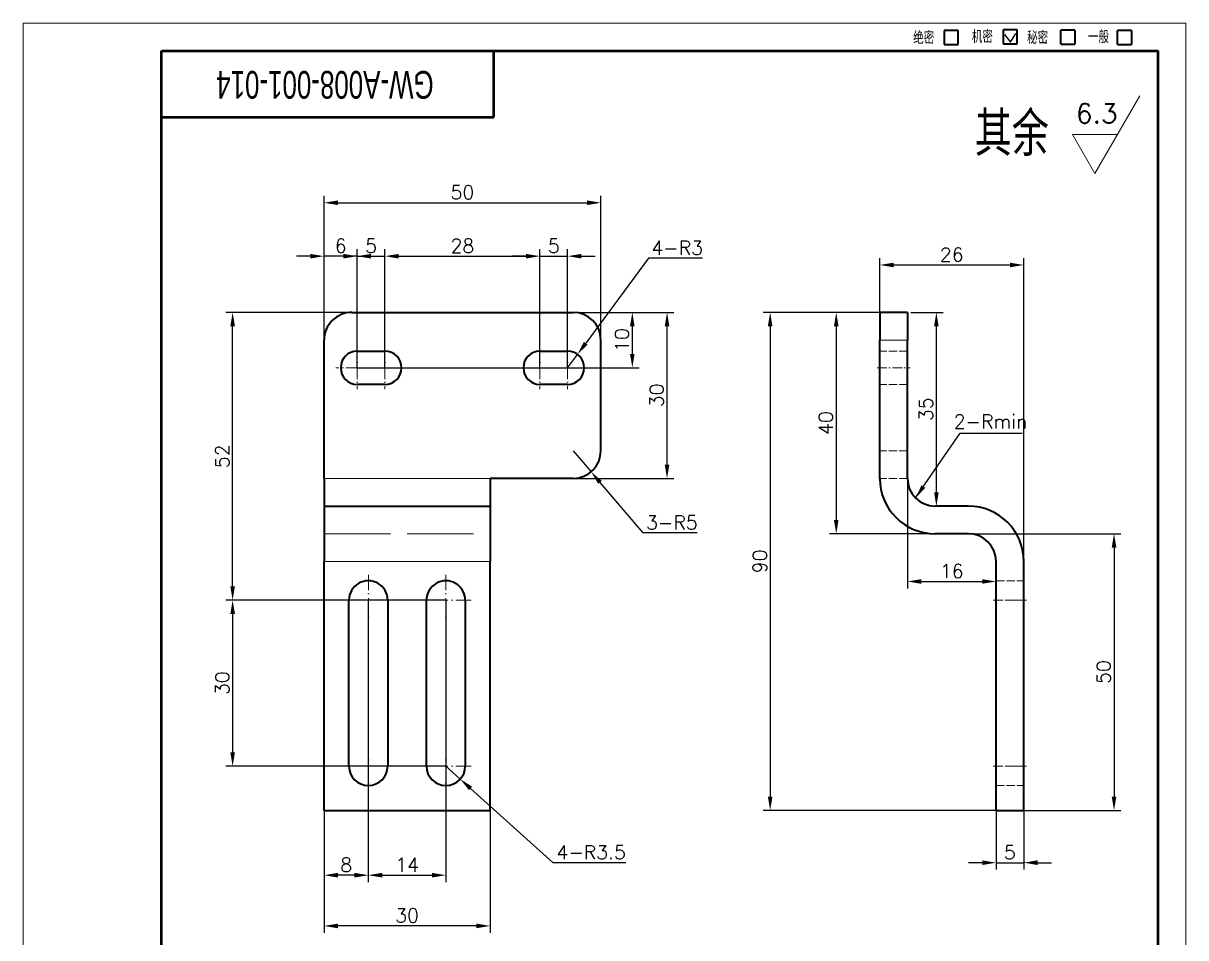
# Model space of a CAD drawing. Header units: millimetres. Extents: x -13336 to 61423, y -27528 to -3175.
# Drawn here: x -5891 to -5681, y -6642.1 to -6476.8 of the extents above; entities that cross this region are included whole.
import ezdxf
from ezdxf.enums import TextEntityAlignment as Align

# ---------------------------------------------------------------- set-up
doc = ezdxf.new("R2010")
doc.units = ezdxf.units.MM
for name, pattern in [('CENTER2', [28.575, 19.05, -3.175, 3.175, -3.175]), ('DASHDOT', [18.5, 12, -3, 0.5, -3]), ('DASHED', [15, 12, -3])]:
    doc.linetypes.add(name, pattern=pattern)
for name, color, linetype, lineweight in [('09图框', 4, 'Continuous', 15), ('中心线', 1, 'CENTER2', 15), ('剖面线', 6, 'Continuous', 15), ('文字', 3, 'Continuous', 15), ('轮廓线', 7, 'Continuous', 50)]:
    doc.layers.add(name, color=color, linetype=linetype, lineweight=lineweight)
doc.layers.add('DIM', color=2, linetype='Continuous')
doc.layers.add('标注', color=3, linetype='Continuous')
doc.styles.get("Standard").update_dxf_attribs({"font": 'txt', "bigfont": 'gbcbig.shx'})
doc.styles.add('汉字 5号', font='FSGB2312.ttf', dxfattribs={"width": 0.7, "height": 5})
doc.styles.add('汉字3.5号', font='FSGB2312.ttf', dxfattribs={"width": 0.7, "height": 3.5})
doc.styles.add('汉字7号', font='', dxfattribs={"width": 0.7, "height": 7})
doc.styles.get('汉字7号').set_extended_font_data('SimSun')
doc.dimstyles.new('1：1', dxfattribs={"dimtxt": 2.5, "dimasz": 2.5, "dimexe": 1.25, "dimexo": 0, "dimtad": 1, "dimdsep": 46, "dimtxsty": 'Standard', "dimcen": 2.5, "dimclrd": 3, "dimclre": 3, "dimclrt": 1, "dimadec": 0, "dimazin": 0, "dimtfac": 1, "dimtmove": 0, "dimatfit": 3, "dimfxl": 0, "dimarcsym": 0})
doc.dimstyles.new('1：1$4', dxfattribs={"dimtxt": 2.5, "dimasz": 2.5, "dimexe": 1.25, "dimexo": 0, "dimtad": 1, "dimtoh": 1, "dimdsep": 46, "dimtxsty": 'Standard', "dimcen": 2.5, "dimclrd": 3, "dimclre": 3, "dimclrt": 1, "dimadec": 0, "dimazin": 0, "dimtfac": 1, "dimtmove": 0, "dimatfit": 3, "dimfxl": 0, "dimarcsym": 0})
doc.dimstyles.new('ISO-25', dxfattribs={"dimtxt": 2.5, "dimasz": 2.5, "dimexe": 1.25, "dimexo": 0.625, "dimtad": 1, "dimtxsty": 'Standard', "dimcen": 2.5, "dimadec": 0, "dimazin": 0, "dimtfac": 1, "dimtmove": 0, "dimatfit": 3, "dimfxl": 0, "dimarcsym": 0})

# ---------------------------------------------------------------- blocks, each defined once
blk = doc.blocks.new('A4图框')
at = {"layer": '09图框', "lineweight": 15}
for p, q in [((62778.17, 8358.17), (62778.17, 8655.17)), ((62988.17, 8655.17), (62778.17, 8655.17)), ((62778.17, 8655.17), (62778.17, 8358.17)), ((62988.17, 8358.17), (62988.17, 8655.17)), ((62988.17, 8358.17), (62988.17, 8655.17)), ((62988.17, 8655.17), (62988.17, 8358.17))]:
    blk.add_line(p, q, dxfattribs=at)
at = {"layer": '09图框', "linetype": 'ByBlock', "lineweight": 15}
for p, q in [((62778.17, 8655.17), (62778.17, 8358.17)), ((62988.17, 8655.17), (62988.17, 8358.17))]:
    blk.add_line(p, q, dxfattribs=at)
at = {"layer": '中心线', "color": 0, "linetype": 'Continuous', "lineweight": 50}
for p, q in [((62803.17, 8650.17), (62983.17, 8650.17)), ((62803.17, 8638.17), (62863.17, 8638.17))]:
    blk.add_line(p, q, dxfattribs=at)
at = {"layer": '轮廓线', "color": 0, "linetype": 'ByBlock', "lineweight": 50}
for p, q in [((62803.17, 8363.17), (62803.17, 8650.17)), ((62863.17, 8638.17), (62863.17, 8650.17))]:
    blk.add_line(p, q, dxfattribs=at)
at = {"layer": '轮廓线', "color": 0, "lineweight": 50}
blk.add_line((62983.17, 8363.17), (62983.17, 8650.17), dxfattribs=at)
blk = doc.blocks.new('*D249')
at = {"layer": 'Defpoints', "color": 0, "transparency": 16777216}
for p in [(-5736.23, -6529.07), (-5744.09, -6569.07), (-5726.23, -6569.07)]:
    blk.add_point(p, dxfattribs=at)
at = {"layer": 'DIM', "color": 3, "lineweight": -2, "transparency": 16777216}
for p, q in [((-5736.23, -6529.07), (-5745.34, -6529.07)), ((-5744.09, -6531.57), (-5744.09, -6566.57)), ((-5726.23, -6569.07), (-5745.34, -6569.07))]:
    blk.add_line(p, q, dxfattribs=at)
at = {"layer": 'DIM', "color": 3, "transparency": 16777216}
for points in [[(-5744.51, -6531.57), (-5743.68, -6531.57), (-5744.09, -6529.07)], [(-5744.51, -6566.57), (-5743.68, -6566.57), (-5744.09, -6569.07)]]:
    blk.add_solid(points, dxfattribs=at)
at = {"layer": 'DIM', "color": 1, "transparency": 16777216, "insert": (-5745.97, -6549.07), "char_height": 2.5, "attachment_point": 5, "rotation": 90}
blk.add_mtext('40', dxfattribs=at)
blk = doc.blocks.new('*D250')
at = {"layer": 'Defpoints', "color": 0, "transparency": 16777216}
for p in [(-5710.23, -6520.5), (-5736.23, -6559.07), (-5710.23, -6577.57)]:
    blk.add_point(p, dxfattribs=at)
at = {"layer": 'DIM', "color": 3, "lineweight": -2, "transparency": 16777216}
for p, q in [((-5736.23, -6559.07), (-5736.23, -6519.25)), ((-5710.23, -6577.57), (-5710.23, -6519.25)), ((-5733.73, -6520.5), (-5712.73, -6520.5))]:
    blk.add_line(p, q, dxfattribs=at)
at = {"layer": 'DIM', "color": 3, "transparency": 16777216}
for points in [[(-5733.73, -6520.09), (-5733.73, -6520.92), (-5736.23, -6520.5)], [(-5712.73, -6520.09), (-5712.73, -6520.92), (-5710.23, -6520.5)]]:
    blk.add_solid(points, dxfattribs=at)
at = {"layer": 'DIM', "color": 1, "transparency": 16777216, "insert": (-5723.23, -6518.63), "char_height": 2.5, "attachment_point": 5}
blk.add_mtext('26', dxfattribs=at)
blk = doc.blocks.new('*D251')
at = {"layer": 'Defpoints', "color": 0, "transparency": 16777216}
for p in [(-5731.23, -6529.07), (-5756.03, -6619.07), (-5715.23, -6619.07)]:
    blk.add_point(p, dxfattribs=at)
at = {"layer": 'DIM', "color": 3, "lineweight": -2, "transparency": 16777216}
for p, q in [((-5731.23, -6529.07), (-5757.28, -6529.07)), ((-5756.03, -6531.57), (-5756.03, -6616.57)), ((-5715.23, -6619.07), (-5757.28, -6619.07))]:
    blk.add_line(p, q, dxfattribs=at)
at = {"layer": 'DIM', "color": 3, "transparency": 16777216}
for points in [[(-5756.45, -6531.57), (-5755.62, -6531.57), (-5756.03, -6529.07)], [(-5756.45, -6616.57), (-5755.62, -6616.57), (-5756.03, -6619.07)]]:
    blk.add_solid(points, dxfattribs=at)
at = {"layer": 'DIM', "color": 1, "transparency": 16777216, "insert": (-5757.91, -6574.07), "char_height": 2.5, "attachment_point": 5, "rotation": 90}
blk.add_mtext('90', dxfattribs=at)
blk = doc.blocks.new('*D252')
at = {"layer": 'Defpoints', "color": 0, "transparency": 16777216}
for p in [(-5786.62, -6509.26), (-5836.62, -6534.07), (-5786.62, -6534.07)]:
    blk.add_point(p, dxfattribs=at)
at = {"layer": 'DIM', "color": 3, "lineweight": -2, "transparency": 16777216}
for p, q in [((-5836.62, -6534.07), (-5836.62, -6508.01)), ((-5834.12, -6509.26), (-5789.12, -6509.26)), ((-5786.62, -6534.07), (-5786.62, -6508.01))]:
    blk.add_line(p, q, dxfattribs=at)
at = {"layer": 'DIM', "color": 3, "transparency": 16777216}
for points in [[(-5834.12, -6508.84), (-5834.12, -6509.67), (-5836.62, -6509.26)], [(-5789.12, -6508.84), (-5789.12, -6509.67), (-5786.62, -6509.26)]]:
    blk.add_solid(points, dxfattribs=at)
at = {"layer": 'DIM', "color": 1, "transparency": 16777216, "insert": (-5811.62, -6507.38), "char_height": 2.5, "attachment_point": 5}
blk.add_mtext('50', dxfattribs=at)
blk = doc.blocks.new('*D253')
at = {"layer": 'Defpoints', "color": 0, "transparency": 16777216}
for p in [(-5836.62, -6518.91), (-5836.62, -6539.07), (-5830.62, -6539.07)]:
    blk.add_point(p, dxfattribs=at)
at = {"layer": 'DIM', "color": 3, "lineweight": -2, "transparency": 16777216}
for p, q in [((-5836.62, -6539.07), (-5836.62, -6517.66)), ((-5830.62, -6539.07), (-5830.62, -6517.66)), ((-5839.12, -6518.91), (-5841.62, -6518.91)), ((-5830.62, -6518.91), (-5836.62, -6518.91)), ((-5828.12, -6518.91), (-5825.62, -6518.91))]:
    blk.add_line(p, q, dxfattribs=at)
at = {"layer": 'DIM', "color": 3, "transparency": 16777216}
for points in [[(-5839.12, -6518.5), (-5839.12, -6519.33), (-5836.62, -6518.91)], [(-5828.12, -6518.5), (-5828.12, -6519.33), (-5830.62, -6518.91)]]:
    blk.add_solid(points, dxfattribs=at)
at = {"layer": 'DIM', "color": 1, "transparency": 16777216, "insert": (-5833.62, -6517.04), "char_height": 2.5, "attachment_point": 5}
blk.add_mtext('6', dxfattribs=at)
blk = doc.blocks.new('*D254')
at = {"layer": 'Defpoints', "color": 0, "transparency": 16777216}
for p in [(-5825.62, -6518.91), (-5830.62, -6539.07), (-5825.62, -6539.07)]:
    blk.add_point(p, dxfattribs=at)
at = {"layer": 'DIM', "color": 3, "lineweight": -2, "transparency": 16777216}
for p, q in [((-5830.62, -6539.07), (-5830.62, -6517.66)), ((-5825.62, -6539.07), (-5825.62, -6517.66)), ((-5833.12, -6518.91), (-5835.62, -6518.91)), ((-5830.62, -6518.91), (-5825.62, -6518.91)), ((-5823.12, -6518.91), (-5820.62, -6518.91))]:
    blk.add_line(p, q, dxfattribs=at)
at = {"layer": 'DIM', "color": 3, "transparency": 16777216}
for points in [[(-5833.12, -6518.5), (-5833.12, -6519.33), (-5830.62, -6518.91)], [(-5823.12, -6518.5), (-5823.12, -6519.33), (-5825.62, -6518.91)]]:
    blk.add_solid(points, dxfattribs=at)
at = {"layer": 'DIM', "color": 1, "transparency": 16777216, "insert": (-5828.12, -6517.04), "char_height": 2.5, "attachment_point": 5}
blk.add_mtext('5', dxfattribs=at)
blk = doc.blocks.new('*D255')
at = {"layer": 'Defpoints', "color": 0, "transparency": 16777216}
for p in [(-5797.62, -6518.91), (-5825.62, -6539.07), (-5797.62, -6539.07)]:
    blk.add_point(p, dxfattribs=at)
at = {"layer": 'DIM', "color": 3, "lineweight": -2, "transparency": 16777216}
for p, q in [((-5825.62, -6539.07), (-5825.62, -6517.66)), ((-5797.62, -6539.07), (-5797.62, -6517.66)), ((-5823.12, -6518.91), (-5800.12, -6518.91))]:
    blk.add_line(p, q, dxfattribs=at)
at = {"layer": 'DIM', "color": 3, "transparency": 16777216}
for points in [[(-5823.12, -6518.5), (-5823.12, -6519.33), (-5825.62, -6518.91)], [(-5800.12, -6518.5), (-5800.12, -6519.33), (-5797.62, -6518.91)]]:
    blk.add_solid(points, dxfattribs=at)
at = {"layer": 'DIM', "color": 1, "transparency": 16777216, "insert": (-5811.62, -6517.04), "char_height": 2.5, "attachment_point": 5}
blk.add_mtext('28', dxfattribs=at)
blk = doc.blocks.new('*D256')
at = {"layer": 'Defpoints', "color": 0, "transparency": 16777216}
for p in [(-5792.62, -6518.91), (-5797.62, -6539.07), (-5792.62, -6539.07)]:
    blk.add_point(p, dxfattribs=at)
at = {"layer": 'DIM', "color": 3, "lineweight": -2, "transparency": 16777216}
for p, q in [((-5797.62, -6539.07), (-5797.62, -6517.66)), ((-5792.62, -6539.07), (-5792.62, -6517.66)), ((-5800.12, -6518.91), (-5802.62, -6518.91)), ((-5797.62, -6518.91), (-5792.62, -6518.91)), ((-5790.12, -6518.91), (-5787.62, -6518.91))]:
    blk.add_line(p, q, dxfattribs=at)
at = {"layer": 'DIM', "color": 3, "transparency": 16777216}
for points in [[(-5800.12, -6518.5), (-5800.12, -6519.33), (-5797.62, -6518.91)], [(-5790.12, -6518.5), (-5790.12, -6519.33), (-5792.62, -6518.91)]]:
    blk.add_solid(points, dxfattribs=at)
at = {"layer": 'DIM', "color": 1, "transparency": 16777216, "insert": (-5795.12, -6517.04), "char_height": 2.5, "attachment_point": 5}
blk.add_mtext('5', dxfattribs=at)
blk = doc.blocks.new('*D257')
at = {"layer": 'Defpoints', "color": 0, "transparency": 16777216}
for p in [(-5830.62, -6529.07), (-5830.62, -6539.07), (-5780.93, -6539.07)]:
    blk.add_point(p, dxfattribs=at)
at = {"layer": 'DIM', "color": 3, "lineweight": -2, "transparency": 16777216}
for p, q in [((-5830.62, -6529.07), (-5779.68, -6529.07)), ((-5780.93, -6531.57), (-5780.93, -6536.57)), ((-5830.62, -6539.07), (-5779.68, -6539.07))]:
    blk.add_line(p, q, dxfattribs=at)
at = {"layer": 'DIM', "color": 3, "transparency": 16777216}
for points in [[(-5781.35, -6531.57), (-5780.52, -6531.57), (-5780.93, -6529.07)], [(-5781.35, -6536.57), (-5780.52, -6536.57), (-5780.93, -6539.07)]]:
    blk.add_solid(points, dxfattribs=at)
at = {"layer": 'DIM', "color": 1, "transparency": 16777216, "insert": (-5782.81, -6534.07), "char_height": 2.5, "attachment_point": 5, "rotation": 90}
blk.add_mtext('10', dxfattribs=at)
blk = doc.blocks.new('*D258')
at = {"layer": 'Defpoints', "color": 0, "transparency": 16777216}
for p in [(-5791.62, -6529.07), (-5774.66, -6529.07), (-5806.62, -6559.07)]:
    blk.add_point(p, dxfattribs=at)
at = {"layer": 'DIM', "color": 3, "lineweight": -2, "transparency": 16777216}
for p, q in [((-5791.62, -6529.07), (-5773.41, -6529.07)), ((-5774.66, -6556.57), (-5774.66, -6531.57)), ((-5806.62, -6559.07), (-5773.41, -6559.07))]:
    blk.add_line(p, q, dxfattribs=at)
at = {"layer": 'DIM', "color": 3, "transparency": 16777216}
for points in [[(-5775.08, -6531.57), (-5774.24, -6531.57), (-5774.66, -6529.07)], [(-5775.08, -6556.57), (-5774.24, -6556.57), (-5774.66, -6559.07)]]:
    blk.add_solid(points, dxfattribs=at)
at = {"layer": 'DIM', "color": 1, "transparency": 16777216, "insert": (-5776.54, -6544.07), "char_height": 2.5, "attachment_point": 5, "rotation": 90}
blk.add_mtext('30', dxfattribs=at)
blk = doc.blocks.new('*D259')
at = {"layer": 'Defpoints', "color": 0, "transparency": 16777216}
for p in [(-5853.13, -6529.07), (-5797.62, -6529.07), (-5814.62, -6581.07)]:
    blk.add_point(p, dxfattribs=at)
at = {"layer": 'DIM', "color": 3, "lineweight": -2, "transparency": 16777216}
for p, q in [((-5797.62, -6529.07), (-5854.38, -6529.07)), ((-5853.13, -6578.57), (-5853.13, -6531.57)), ((-5814.62, -6581.07), (-5854.38, -6581.07))]:
    blk.add_line(p, q, dxfattribs=at)
at = {"layer": 'DIM', "color": 3, "transparency": 16777216}
for points in [[(-5853.55, -6531.57), (-5852.71, -6531.57), (-5853.13, -6529.07)], [(-5853.55, -6578.57), (-5852.71, -6578.57), (-5853.13, -6581.07)]]:
    blk.add_solid(points, dxfattribs=at)
at = {"layer": 'DIM', "color": 1, "transparency": 16777216, "insert": (-5855, -6555.07), "char_height": 2.5, "attachment_point": 5, "rotation": 90}
blk.add_mtext('52', dxfattribs=at)
blk = doc.blocks.new('*D260')
at = {"layer": 'Defpoints', "color": 0, "transparency": 16777216}
for p in [(-5814.62, -6581.07), (-5853.13, -6611.07), (-5814.62, -6611.07)]:
    blk.add_point(p, dxfattribs=at)
at = {"layer": 'DIM', "color": 3, "lineweight": -2, "transparency": 16777216}
for p, q in [((-5814.62, -6581.07), (-5854.38, -6581.07)), ((-5853.13, -6583.57), (-5853.13, -6608.57)), ((-5814.62, -6611.07), (-5854.38, -6611.07))]:
    blk.add_line(p, q, dxfattribs=at)
at = {"layer": 'DIM', "color": 3, "transparency": 16777216}
for points in [[(-5853.55, -6583.57), (-5852.71, -6583.57), (-5853.13, -6581.07)], [(-5853.55, -6608.57), (-5852.71, -6608.57), (-5853.13, -6611.07)]]:
    blk.add_solid(points, dxfattribs=at)
at = {"layer": 'DIM', "color": 1, "transparency": 16777216, "insert": (-5855, -6596.07), "char_height": 2.5, "attachment_point": 5, "rotation": 90}
blk.add_mtext('30', dxfattribs=at)
blk = doc.blocks.new('*D261')
at = {"layer": 'Defpoints', "color": 0, "transparency": 16777216}
for p in [(-5836.62, -6581.07), (-5828.62, -6581.07), (-5836.62, -6630.78)]:
    blk.add_point(p, dxfattribs=at)
at = {"layer": 'DIM', "color": 3, "lineweight": -2, "transparency": 16777216}
for p, q in [((-5836.62, -6581.07), (-5836.62, -6632.03)), ((-5828.62, -6581.07), (-5828.62, -6632.03)), ((-5831.12, -6630.78), (-5834.12, -6630.78))]:
    blk.add_line(p, q, dxfattribs=at)
at = {"layer": 'DIM', "color": 3, "transparency": 16777216}
for points in [[(-5834.12, -6630.36), (-5834.12, -6631.2), (-5836.62, -6630.78)], [(-5831.12, -6630.36), (-5831.12, -6631.2), (-5828.62, -6630.78)]]:
    blk.add_solid(points, dxfattribs=at)
at = {"layer": 'DIM', "color": 1, "transparency": 16777216, "insert": (-5832.62, -6628.91), "char_height": 2.5, "attachment_point": 5}
blk.add_mtext('8', dxfattribs=at)
blk = doc.blocks.new('*D262')
at = {"layer": 'Defpoints', "color": 0, "transparency": 16777216}
for p in [(-5828.62, -6581.07), (-5814.62, -6581.07), (-5814.62, -6630.78)]:
    blk.add_point(p, dxfattribs=at)
at = {"layer": 'DIM', "color": 3, "lineweight": -2, "transparency": 16777216}
for p, q in [((-5828.62, -6581.07), (-5828.62, -6632.03)), ((-5814.62, -6581.07), (-5814.62, -6632.03)), ((-5826.12, -6630.78), (-5817.12, -6630.78))]:
    blk.add_line(p, q, dxfattribs=at)
at = {"layer": 'DIM', "color": 3, "transparency": 16777216}
for points in [[(-5826.12, -6630.36), (-5826.12, -6631.2), (-5828.62, -6630.78)], [(-5817.12, -6630.36), (-5817.12, -6631.2), (-5814.62, -6630.78)]]:
    blk.add_solid(points, dxfattribs=at)
at = {"layer": 'DIM', "color": 1, "transparency": 16777216, "insert": (-5821.62, -6628.91), "char_height": 2.5, "attachment_point": 5}
blk.add_mtext('14', dxfattribs=at)
blk = doc.blocks.new('*D263')
at = {"layer": 'Defpoints', "color": 0, "transparency": 16777216}
for p in [(-5836.62, -6619.07), (-5806.62, -6619.07), (-5836.62, -6639.95)]:
    blk.add_point(p, dxfattribs=at)
at = {"layer": 'DIM', "color": 3, "lineweight": -2, "transparency": 16777216}
for p, q in [((-5836.62, -6619.07), (-5836.62, -6641.2)), ((-5806.62, -6619.07), (-5806.62, -6641.2)), ((-5809.12, -6639.95), (-5834.12, -6639.95))]:
    blk.add_line(p, q, dxfattribs=at)
at = {"layer": 'DIM', "color": 3, "transparency": 16777216}
for points in [[(-5834.12, -6639.53), (-5834.12, -6640.37), (-5836.62, -6639.95)], [(-5809.12, -6639.53), (-5809.12, -6640.37), (-5806.62, -6639.95)]]:
    blk.add_solid(points, dxfattribs=at)
at = {"layer": 'DIM', "color": 1, "transparency": 16777216, "insert": (-5821.62, -6638.07), "char_height": 2.5, "attachment_point": 5}
blk.add_mtext('30', dxfattribs=at)
blk = doc.blocks.new('*D264')
at = {"layer": 'Defpoints', "color": 0, "transparency": 16777216}
for p in [(-5791.62, -6554.07), (-5788.38, -6557.88)]:
    blk.add_point(p, dxfattribs=at)
at = {"layer": 'DIM', "color": 3, "lineweight": -2, "transparency": 16777216}
for p, q in [((-5791.62, -6554.07), (-5788.38, -6557.88)), ((-5778.99, -6568.92), (-5786.76, -6559.79)), ((-5769.2, -6568.92), (-5778.99, -6568.92))]:
    blk.add_line(p, q, dxfattribs=at)
at = {"layer": 'DIM', "color": 3, "transparency": 16777216}
blk.add_solid([(-5786.44, -6559.52), (-5787.08, -6560.06), (-5788.38, -6557.88)], dxfattribs=at)
at = {"layer": 'DIM', "color": 1, "transparency": 16777216, "insert": (-5773.79, -6567.05), "char_height": 2.5, "attachment_point": 5}
blk.add_mtext('3-R5', dxfattribs=at)
blk = doc.blocks.new('*D265')
at = {"layer": 'Defpoints', "color": 0, "transparency": 16777216}
for p in [(-5790.84, -6536.66), (-5792.62, -6539.07)]:
    blk.add_point(p, dxfattribs=at)
at = {"layer": 'DIM', "color": 3, "lineweight": -2, "transparency": 16777216}
for p, q in [((-5778.03, -6519.28), (-5789.35, -6534.65)), ((-5768.24, -6519.28), (-5778.03, -6519.28)), ((-5792.62, -6539.07), (-5790.84, -6536.66))]:
    blk.add_line(p, q, dxfattribs=at)
at = {"layer": 'DIM', "color": 3, "transparency": 16777216}
blk.add_solid([(-5789.69, -6534.4), (-5789.02, -6534.89), (-5790.84, -6536.66)], dxfattribs=at)
at = {"layer": 'DIM', "color": 1, "transparency": 16777216, "insert": (-5772.82, -6517.41), "char_height": 2.5, "attachment_point": 5}
blk.add_mtext('4-R3', dxfattribs=at)
blk = doc.blocks.new('*D266')
at = {"layer": 'Defpoints', "color": 0, "transparency": 16777216}
for p in [(-5814.62, -6611.07), (-5812.02, -6613.41)]:
    blk.add_point(p, dxfattribs=at)
at = {"layer": 'DIM', "color": 3, "lineweight": -2, "transparency": 16777216}
for p, q in [((-5814.62, -6611.07), (-5812.02, -6613.41)), ((-5795.24, -6628.52), (-5810.16, -6615.09)), ((-5782.12, -6628.52), (-5795.24, -6628.52))]:
    blk.add_line(p, q, dxfattribs=at)
at = {"layer": 'DIM', "color": 3, "transparency": 16777216}
blk.add_solid([(-5809.88, -6614.78), (-5810.44, -6615.4), (-5812.02, -6613.41)], dxfattribs=at)
at = {"layer": 'DIM', "color": 1, "transparency": 16777216, "insert": (-5788.37, -6626.64), "char_height": 2.5, "attachment_point": 5}
blk.add_mtext('4-R3.5', dxfattribs=at)
blk = doc.blocks.new('*D267')
at = {"layer": 'Defpoints', "color": 0, "transparency": 16777216}
for p in [(-5715.23, -6619.07), (-5710.23, -6619.07), (-5710.23, -6628.52)]:
    blk.add_point(p, dxfattribs=at)
at = {"layer": '标注', "color": 3, "lineweight": -2, "transparency": 16777216}
for p, q in [((-5715.23, -6619.07), (-5715.23, -6629.77)), ((-5710.23, -6619.07), (-5710.23, -6629.77)), ((-5717.73, -6628.52), (-5720.23, -6628.52)), ((-5715.23, -6628.52), (-5710.23, -6628.52)), ((-5707.73, -6628.52), (-5705.23, -6628.52))]:
    blk.add_line(p, q, dxfattribs=at)
at = {"layer": '标注', "color": 3, "transparency": 16777216}
for points in [[(-5717.73, -6628.1), (-5717.73, -6628.94), (-5715.23, -6628.52)], [(-5707.73, -6628.1), (-5707.73, -6628.94), (-5710.23, -6628.52)]]:
    blk.add_solid(points, dxfattribs=at)
at = {"layer": '标注', "color": 1, "transparency": 16777216, "insert": (-5712.73, -6626.65), "char_height": 2.5, "attachment_point": 5}
blk.add_mtext('5', dxfattribs=at)
blk = doc.blocks.new('*D280')
at = {"color": 0, "lineweight": -2, "transparency": 16777216}
for p, q in [((-5730.6, -6529.07), (-5724.76, -6529.07)), ((-5726.01, -6561.57), (-5726.01, -6531.57)), ((-5725.6, -6564.07), (-5724.76, -6564.07))]:
    blk.add_line(p, q, dxfattribs=at)
at = {"color": 0, "transparency": 16777216}
for points in [[(-5726.42, -6531.57), (-5725.59, -6531.57), (-5726.01, -6529.07)], [(-5726.42, -6561.57), (-5725.59, -6561.57), (-5726.01, -6564.07)]]:
    blk.add_solid(points, dxfattribs=at)
at = {"layer": 'Defpoints', "color": 0, "transparency": 16777216}
for p in [(-5731.23, -6529.07), (-5726.01, -6529.07), (-5726.23, -6564.07)]:
    blk.add_point(p, dxfattribs=at)
at = {"color": 0, "transparency": 16777216, "insert": (-5727.88, -6546.57), "char_height": 2.5, "attachment_point": 5, "rotation": 90}
blk.add_mtext('35', dxfattribs=at)
blk = doc.blocks.new('*D281')
at = {"color": 0, "lineweight": -2, "transparency": 16777216}
for p, q in [((-5731.23, -6559.7), (-5731.23, -6578.95)), ((-5715.23, -6574.7), (-5715.23, -6578.95)), ((-5728.73, -6577.7), (-5717.73, -6577.7))]:
    blk.add_line(p, q, dxfattribs=at)
at = {"color": 0, "transparency": 16777216}
for points in [[(-5728.73, -6577.28), (-5728.73, -6578.11), (-5731.23, -6577.7)], [(-5717.73, -6577.28), (-5717.73, -6578.11), (-5715.23, -6577.7)]]:
    blk.add_solid(points, dxfattribs=at)
at = {"layer": 'Defpoints', "color": 0, "transparency": 16777216}
for p in [(-5731.23, -6559.07), (-5715.23, -6574.07), (-5715.23, -6577.7)]:
    blk.add_point(p, dxfattribs=at)
at = {"color": 0, "transparency": 16777216, "insert": (-5723.23, -6575.82), "char_height": 2.5, "attachment_point": 5}
blk.add_mtext('16', dxfattribs=at)
blk = doc.blocks.new('*D282')
at = {"color": 0, "lineweight": -2, "transparency": 16777216}
for p, q in [((-5719.6, -6569.07), (-5692.66, -6569.07)), ((-5693.91, -6571.57), (-5693.91, -6616.57)), ((-5714.6, -6619.07), (-5692.66, -6619.07))]:
    blk.add_line(p, q, dxfattribs=at)
at = {"color": 0, "transparency": 16777216}
for points in [[(-5694.33, -6571.57), (-5693.49, -6571.57), (-5693.91, -6569.07)], [(-5694.33, -6616.57), (-5693.49, -6616.57), (-5693.91, -6619.07)]]:
    blk.add_solid(points, dxfattribs=at)
at = {"layer": 'Defpoints', "color": 0, "transparency": 16777216}
for p in [(-5720.23, -6569.07), (-5715.23, -6619.07), (-5693.91, -6619.07)]:
    blk.add_point(p, dxfattribs=at)
at = {"color": 0, "transparency": 16777216, "insert": (-5695.79, -6594.07), "char_height": 2.5, "attachment_point": 5, "rotation": 90}
blk.add_mtext('50', dxfattribs=at)

msp = doc.modelspace()

# ---------------------------------------------------------------- linework, layer by layer
at = {"color": 7, "lineweight": 35, "ltscale": 0.1}
for p, q in [((-5722.05, -6478.143), (-5724.578, -6478.143)), ((-5724.578, -6478.143), (-5724.578, -6480.671)), ((-5722.05, -6480.671), (-5722.05, -6478.143)), ((-5711.407, -6478.012), (-5713.935, -6478.012)), ((-5713.935, -6478.012), (-5713.935, -6480.539)), ((-5711.407, -6480.539), (-5711.407, -6478.012)), ((-5703.498, -6480.586), (-5703.498, -6478.058)), ((-5700.97, -6478.058), (-5703.498, -6478.058)), ((-5700.97, -6478.058), (-5700.97, -6480.586)), ((-5693.315, -6480.645), (-5693.315, -6478.117)), ((-5690.787, -6478.117), (-5693.315, -6478.117)), ((-5690.787, -6478.117), (-5690.787, -6480.645)), ((-5713.935, -6480.539), (-5711.407, -6480.539)), ((-5703.498, -6480.586), (-5700.97, -6480.586)), ((-5724.578, -6480.671), (-5722.05, -6480.671)), ((-5693.315, -6480.645), (-5690.787, -6480.645))]:
    msp.add_line(p, q, dxfattribs=at)
at = {"color": 3}
for p, q in [((-5713.704, -6478.858), (-5712.588, -6480.215)), ((-5712.588, -6480.215), (-5711.676, -6478.653))]:
    msp.add_line(p, q, dxfattribs=at)
at = {"color": 171, "lineweight": 35}
for p, q in [((-5831.616, -6529.073), (-5791.616, -6529.073)), ((-5836.616, -6559.073), (-5836.616, -6534.073)), ((-5786.616, -6554.073), (-5786.616, -6534.073)), ((-5736.227, -6559.073), (-5736.227, -6534.073)), ((-5731.227, -6559.073), (-5731.227, -6534.073)), ((-5836.616, -6564.073), (-5806.616, -6564.073)), ((-5836.616, -6619.073), (-5836.616, -6574.073)), ((-5806.616, -6619.073), (-5806.616, -6574.073)), ((-5715.227, -6619.073), (-5715.227, -6574.073)), ((-5710.227, -6619.073), (-5710.227, -6574.073)), ((-5832.116, -6611.073), (-5832.116, -6581.073)), ((-5825.116, -6581.073), (-5825.116, -6611.073)), ((-5818.116, -6611.073), (-5818.116, -6581.073)), ((-5811.116, -6581.073), (-5811.116, -6611.073)), ((-5836.616, -6619.073), (-5806.616, -6619.073))]:
    msp.add_line(p, q, dxfattribs=at)
at = {"color": 171, "lineweight": 35, "ltscale": 0.125}
for p, q in [((-5736.227, -6529.073), (-5736.227, -6534.073)), ((-5731.227, -6529.073), (-5736.227, -6529.073)), ((-5731.227, -6529.073), (-5731.227, -6534.073)), ((-5830.616, -6536.073), (-5825.616, -6536.073)), ((-5797.616, -6536.073), (-5792.616, -6536.073)), ((-5825.616, -6542.073), (-5830.616, -6542.073)), ((-5792.616, -6542.073), (-5797.616, -6542.073)), ((-5836.616, -6559.073), (-5836.616, -6564.073)), ((-5806.616, -6559.073), (-5806.616, -6564.073)), ((-5715.227, -6619.073), (-5710.227, -6619.073))]:
    msp.add_line(p, q, dxfattribs=at)
at = {"color": 1, "linetype": 'DASHDOT', "lineweight": 13, "ltscale": 0.195}
for p, q in [((-5830.616, -6535.173), (-5830.616, -6542.973)), ((-5825.616, -6535.173), (-5825.616, -6542.973)), ((-5797.616, -6535.173), (-5797.616, -6542.973)), ((-5792.616, -6535.173), (-5792.616, -6542.973)), ((-5826.716, -6539.073), (-5834.516, -6539.073)), ((-5821.716, -6539.073), (-5829.516, -6539.073)), ((-5793.716, -6539.073), (-5801.516, -6539.073)), ((-5788.716, -6539.073), (-5796.516, -6539.073))]:
    msp.add_line(p, q, dxfattribs=at)
at = {"color": 171, "lineweight": 13, "ltscale": 0.125}
msp.add_line((-5731.227, -6534.073), (-5736.227, -6534.073), dxfattribs=at)
at = {"color": 171, "linetype": 'DASHED', "lineweight": 13, "ltscale": 0.125}
for p, q in [((-5731.227, -6534.073), (-5736.227, -6534.073)), ((-5731.227, -6554.073), (-5736.227, -6554.073)), ((-5731.227, -6559.073), (-5736.227, -6559.073))]:
    msp.add_line(p, q, dxfattribs=at)
at = {"color": 190, "linetype": 'DASHED', "lineweight": 13, "ltscale": 0.125}
for p, q in [((-5731.227, -6536.073), (-5736.227, -6536.073)), ((-5731.227, -6542.073), (-5736.227, -6542.073)), ((-5715.227, -6577.573), (-5710.227, -6577.573)), ((-5715.227, -6577.573), (-5710.227, -6577.573)), ((-5710.227, -6581.073), (-5715.227, -6581.073)), ((-5710.227, -6581.073), (-5715.227, -6581.073)), ((-5710.227, -6581.073), (-5715.227, -6581.073)), ((-5710.227, -6581.073), (-5715.227, -6581.073)), ((-5710.227, -6611.073), (-5715.227, -6611.073)), ((-5710.227, -6611.073), (-5715.227, -6611.073)), ((-5710.227, -6611.073), (-5715.227, -6611.073)), ((-5710.227, -6611.073), (-5715.227, -6611.073)), ((-5715.227, -6614.573), (-5710.227, -6614.573)), ((-5715.227, -6614.573), (-5710.227, -6614.573))]:
    msp.add_line(p, q, dxfattribs=at)
at = {"color": 1, "linetype": 'DASHDOT', "lineweight": 13, "ltscale": 0.15}
for p, q in [((-5736.727, -6539.073), (-5730.727, -6539.073)), ((-5715.727, -6581.073), (-5709.727, -6581.073)), ((-5715.727, -6611.073), (-5709.727, -6611.073))]:
    msp.add_line(p, q, dxfattribs=at)
at = {"color": 171, "lineweight": 13}
for p, q in [((-5836.616, -6559.073), (-5806.616, -6559.073)), ((-5836.616, -6574.073), (-5806.616, -6574.073))]:
    msp.add_line(p, q, dxfattribs=at)
at = {"color": 171, "linetype": 'DASHED', "lineweight": 13}
for p, q in [((-5836.616, -6559.073), (-5806.616, -6559.073)), ((-5836.616, -6569.073), (-5806.616, -6569.073)), ((-5836.616, -6574.073), (-5806.616, -6574.073))]:
    msp.add_line(p, q, dxfattribs=at)
at = {"color": 171, "lineweight": 35, "ltscale": 0.375}
msp.add_line((-5791.616, -6559.073), (-5806.616, -6559.073), dxfattribs=at)
at = {"color": 171, "lineweight": 35, "ltscale": 0.25}
for p, q in [((-5836.616, -6564.073), (-5836.616, -6574.073)), ((-5806.616, -6564.073), (-5806.616, -6574.073))]:
    msp.add_line(p, q, dxfattribs=at)
at = {"color": 171, "lineweight": 35, "ltscale": 0.15}
for p, q in [((-5720.227, -6564.073), (-5726.227, -6564.073)), ((-5720.227, -6569.073), (-5726.227, -6569.073))]:
    msp.add_line(p, q, dxfattribs=at)
at = {"color": 1, "linetype": 'DASHDOT', "lineweight": 13, "ltscale": 0.2275}
for p, q in [((-5828.616, -6576.523), (-5828.616, -6585.623)), ((-5814.616, -6576.523), (-5814.616, -6585.623)), ((-5824.066, -6581.073), (-5833.166, -6581.073)), ((-5810.066, -6581.073), (-5819.166, -6581.073)), ((-5828.616, -6606.523), (-5828.616, -6615.623)), ((-5814.616, -6606.523), (-5814.616, -6615.623)), ((-5824.066, -6611.073), (-5833.166, -6611.073)), ((-5810.066, -6611.073), (-5819.166, -6611.073))]:
    msp.add_line(p, q, dxfattribs=at)
at = {"color": 171, "lineweight": 35}
for centre, radius, start, end in [((-5831.616, -6534.073), 5, 90, 180.00001), ((-5791.616, -6534.073), 5, 0, 90), ((-5830.616, -6539.073), 3, 90, 270), ((-5825.616, -6539.073), 3, 270, 90), ((-5797.616, -6539.073), 3, 90, 270), ((-5792.616, -6539.073), 3, 270, 90), ((-5791.616, -6554.073), 5, 270, 0), ((-5726.227, -6559.073), 10, 180.00001, 270), ((-5726.227, -6559.073), 5, 180.00001, 270), ((-5720.227, -6574.073), 10, 0, 90), ((-5720.227, -6574.073), 5, 0, 90), ((-5828.616, -6581.073), 3.5, 0, 180.00001), ((-5814.616, -6581.073), 3.5, 0, 180.00001), ((-5828.616, -6611.073), 3.5, 180.00001, 0), ((-5814.616, -6611.073), 3.5, 180.00001, 0)]:
    msp.add_arc(centre, radius, start, end, dxfattribs=at)
at = {"layer": '文字', "color": 2}
for p, q in [((-5697.363, -6503.947), (-5689.28, -6489.947)), ((-5701.404, -6496.947), (-5697.363, -6503.947)), ((-5701.404, -6496.947), (-5693.321, -6496.947)), ((-5697.363, -6503.947), (-5701.404, -6496.947))]:
    msp.add_line(p, q, dxfattribs=at)

# ---------------------------------------------------------------- block references
msp.add_blockref('A4图框', (-68669.125, -15131.983))

# ---------------------------------------------------------------- texts
at = {"color": 2}
msp.add_text('6.3', height=3.5, dxfattribs=at).set_placement((-5700.785, -6494.854))
at = {"layer": '中心线', "color": 4, "style": '汉字7号', "width": 0.7}
for s, p in [('绝密', (-5728.293, -6479.291)), ('机密', (-5717.698, -6479.11)), ('秘密', (-5707.722, -6479.284)), ('一般', (-5696.718, -6479.159))]:
    msp.add_text(s, height=1.9987, dxfattribs=at).set_placement(p, align=Align.MIDDLE)
at = {"layer": '中心线', "insert": (-5722.872, -6547.535), "char_height": 2.5, "width": 0.27929, "attachment_point": 1}
msp.add_mtext('2-Rmin', dxfattribs=at)
at = {"layer": '剖面线', "color": 2, "insert": (-5719.062, -6493.04), "char_height": 7, "width": 56.7, "attachment_point": 1, "style": '汉字3.5号'}
msp.add_mtext('其余', dxfattribs=at)
at = {"layer": '文字', "insert": (-5836.457, -6487.902), "char_height": 5, "width": 60, "attachment_point": 5, "rotation": 180, "style": '汉字 5号'}
msp.add_mtext('{\\C4;GW-A008-001-014}', dxfattribs=at)

# ---------------------------------------------------------------- dimensions: what is measured, and where the dimension line sits
for base, p1, p2, picture, middle in [((-5726.006, -6529.073), (-5726.227, -6564.073), (-5731.227, -6529.073), '*D280', (-5727.881, -6546.573)), ((-5693.911, -6619.073), (-5720.227, -6569.073), (-5715.227, -6619.073), '*D282', (-5695.786, -6594.073))]:
    dim = msp.add_linear_dim(base=base, p1=p1, p2=p2, angle=90, dimstyle='ISO-25', override={"dimarcsym": 2})
    dim.commit()
    dim.dimension.update_dxf_attribs({"geometry": picture, "text_midpoint": middle})
dim = msp.add_linear_dim(base=(-5715.227, -6577.696), p1=(-5731.227, -6559.073), p2=(-5715.227, -6574.073), dimstyle='ISO-25', override={"dimarcsym": 2})
dim.commit()
dim.dimension.update_dxf_attribs({"geometry": '*D281', "text_midpoint": (-5723.227, -6575.821)})
at = {"layer": 'DIM'}
for base, p1, p2, picture, middle in [((-5786.616, -6509.258), (-5836.616, -6534.073), (-5786.616, -6534.073), '*D252', (-5811.616, -6507.383)), ((-5836.616, -6518.914), (-5830.616, -6539.073), (-5836.616, -6539.073), '*D253', (-5833.616, -6517.039)), ((-5797.616, -6518.914), (-5825.616, -6539.073), (-5797.616, -6539.073), '*D255', (-5811.616, -6517.039)), ((-5792.616, -6518.914), (-5797.616, -6539.073), (-5792.616, -6539.073), '*D256', (-5795.116, -6517.039)), ((-5710.227, -6520.504), (-5736.227, -6559.073), (-5710.227, -6577.573), '*D250', (-5723.227, -6518.629)), ((-5836.616, -6630.781), (-5828.616, -6581.073), (-5836.616, -6581.073), '*D261', (-5832.616, -6628.906)), ((-5814.616, -6630.781), (-5828.616, -6581.073), (-5814.616, -6581.073), '*D262', (-5821.616, -6628.906)), ((-5836.616, -6639.949), (-5806.616, -6619.073), (-5836.616, -6619.073), '*D263', (-5821.616, -6638.074))]:
    dim = msp.add_linear_dim(base=base, p1=p1, p2=p2, dimstyle='1：1', dxfattribs=at)
    dim.commit()
    dim.dimension.update_dxf_attribs({"geometry": picture, "text_midpoint": middle})
dim = msp.add_linear_dim(base=(-5825.616, -6518.914), p1=(-5830.616, -6539.073), p2=(-5825.616, -6539.073), dimstyle='1：1', dxfattribs=at)
dim.commit()
dim.dimension.update_dxf_attribs({"geometry": '*D254', "text_midpoint": (-5828.116, -6518.914), "dimtype": 160})
for center, mpoint, text, picture, middle in [((-5792.616, -6539.073), (-5790.836, -6536.658), '4-<>', '*D265', (-5772.823, -6519.285)), ((-5791.616, -6554.073), (-5788.378, -6557.883), '3-<>', '*D264', (-5773.786, -6568.924)), ((-5814.616, -6611.073), (-5812.015, -6613.415), '4-<>', '*D266', (-5788.369, -6628.518))]:
    dim = msp.add_radius_dim(center=center, mpoint=mpoint, text=text, dimstyle='1：1$4', dxfattribs=at)
    dim.commit()
    dim.dimension.update_dxf_attribs({"geometry": picture, "text_midpoint": middle, "dimtype": 164})
for base, p1, p2, picture, middle in [((-5853.13, -6529.073), (-5814.616, -6581.073), (-5797.616, -6529.073), '*D259', (-5855.005, -6555.073)), ((-5774.661, -6529.073), (-5806.616, -6559.073), (-5791.616, -6529.073), '*D258', (-5776.536, -6544.073)), ((-5853.13, -6611.073), (-5814.616, -6581.073), (-5814.616, -6611.073), '*D260', (-5855.005, -6596.073))]:
    dim = msp.add_linear_dim(base=base, p1=p1, p2=p2, angle=90, dimstyle='1：1', dxfattribs=at)
    dim.commit()
    dim.dimension.update_dxf_attribs({"geometry": picture, "text_midpoint": middle})
for base, p1, p2, picture, middle in [((-5780.933, -6539.073), (-5830.616, -6529.073), (-5830.616, -6539.073), '*D257', (-5780.933, -6534.073)), ((-5756.033, -6619.073), (-5731.227, -6529.073), (-5715.227, -6619.073), '*D251', (-5756.033, -6574.073)), ((-5744.092, -6569.073), (-5736.227, -6529.073), (-5726.227, -6569.073), '*D249', (-5744.092, -6549.073))]:
    dim = msp.add_linear_dim(base=base, p1=p1, p2=p2, angle=90, dimstyle='1：1', dxfattribs=at)
    dim.commit()
    dim.dimension.update_dxf_attribs({"geometry": picture, "text_midpoint": middle, "dimtype": 160})
at = {"layer": '标注'}
dim = msp.add_linear_dim(base=(-5710.227, -6628.521), p1=(-5715.227, -6619.073), p2=(-5710.227, -6619.073), dimstyle='1：1', dxfattribs=at)
dim.commit()
dim.dimension.update_dxf_attribs({"geometry": '*D267', "text_midpoint": (-5712.727, -6626.646)})

# ---------------------------------------------------------------- leaders
at = {"layer": 'DIM'}
msp.add_leader([(-5729.763, -6562.608), (-5721.717, -6550.902), (-5710.531, -6550.902)], dimstyle='1：1', override={"dimgap": 0.625, "dimtad": 1}, dxfattribs=at)

doc.saveas('drawing.dxf')
